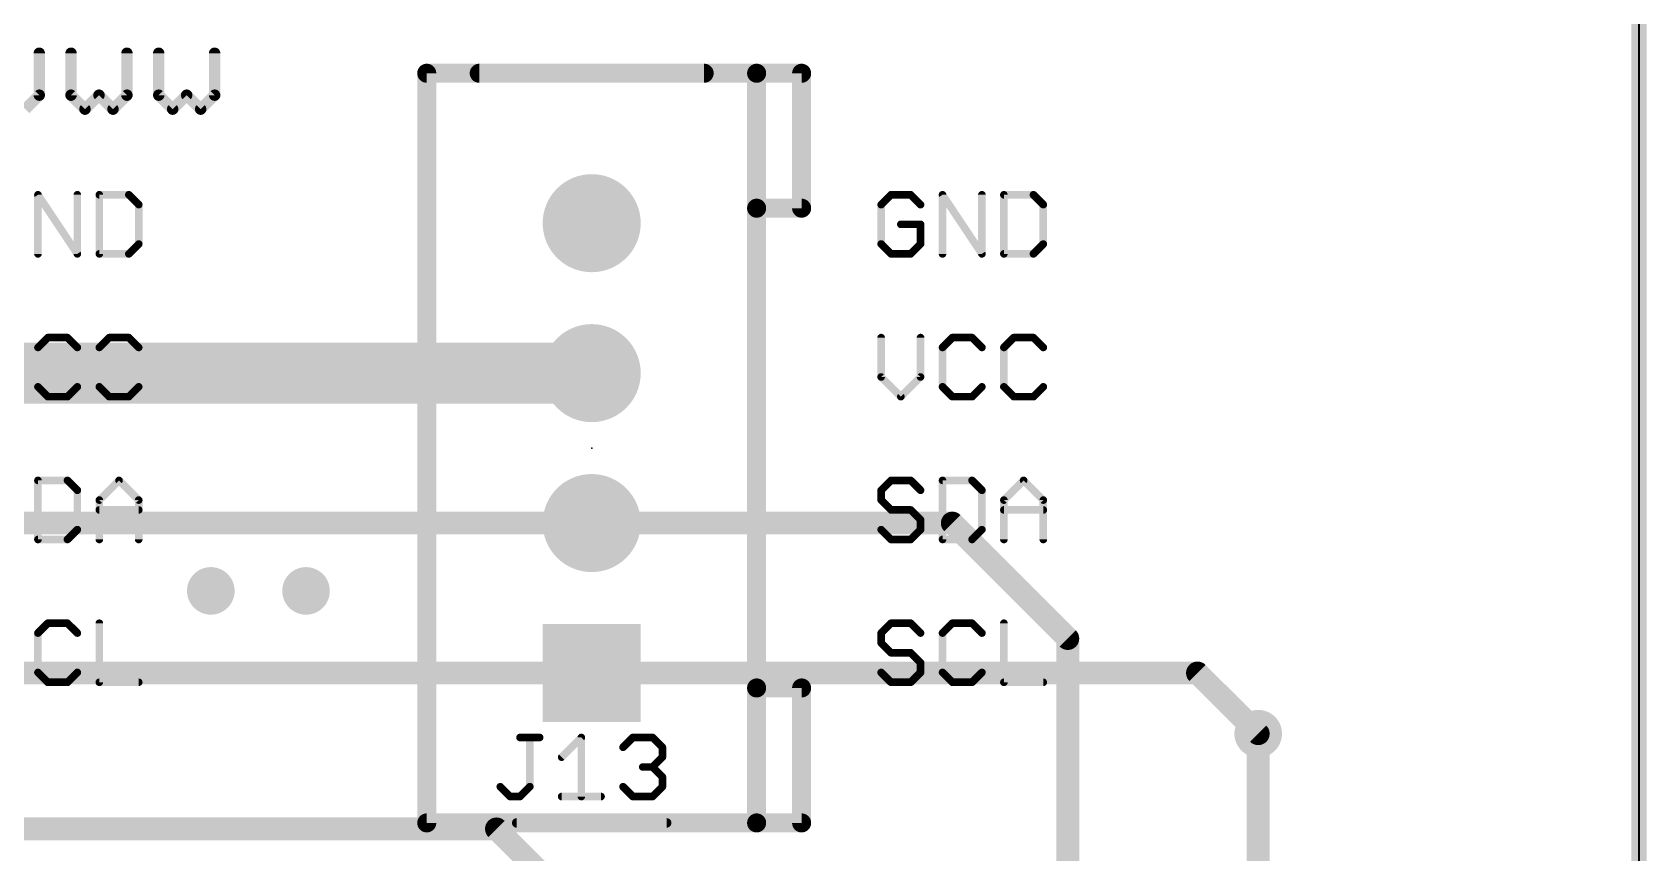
# Model space of a CAD drawing. Extents: x -0.23 to 5.5, y -0.23 to 4.66.
# Drawn here: x 1.856 to 2.704, y 0.388 to 0.818 of the extents above; entities that cross this region are included whole.
import ezdxf

# ---------------------------------------------------------------- set-up
doc = ezdxf.new("R2010")
doc.units = 0
for name, color, linetype in [('1', 14, 'CONTINUOUS'), ('16', 174, 'CONTINUOUS'), ('17', 94, 'CONTINUOUS'), ('18', 94, 'CONTINUOUS'), ('20', 214, 'CONTINUOUS'), ('21', 251, 'CONTINUOUS'), ('22', 134, 'CONTINUOUS'), ('23', 178, 'CONTINUOUS'), ('25', 251, 'CONTINUOUS')]:
    doc.layers.add(name, color=color, linetype=linetype)

# ---------------------------------------------------------------- blocks, each defined once
blk = doc.blocks.new('SQUAREP')
blk.add_solid([(-0.5, -0.5), (0.5, -0.5), (-0.5, 0.5), (0.5, 0.5)])
blk = doc.blocks.new('ROUNDP')
at = {"const_width": 0.5}
blk.add_lwpolyline([(0, -0.25, 1), (0, 0.25, 1), (0, -0.25)], format="xyb", dxfattribs=at)
blk = doc.blocks.new('ROUNDV')
at = {"const_width": 0.5}
blk.add_lwpolyline([(0, -0.25, 1), (0, 0.25, 1), (0, -0.25)], format="xyb", dxfattribs=at)

msp = doc.modelspace()

# ---------------------------------------------------------------- linework, layer by layer
at = {"layer": '1'}
for points, const_width in [([(2.7, 2.1), (2.7, 0.005)], 0.008), ([(1.675, 0.63937), (2.15, 0.63937)], 0.032), ([(2.15, 0.56063), (2.33937, 0.56063)], 0.012), ([(2.4, 0.5), (2.33937, 0.56063)], 0.012), ([(2.4, 0.24), (2.4, 0.5)], 0.012), ([(2.5, 0.45), (2.5, 0.24)], 0.012)]:
    msp.add_lwpolyline(points, dxfattribs=dict(at, const_width=const_width))
for points, const_width in [([(2.15, 0.63137, 1), (2.15, 0.64737)], 0.016), ([(2.15, 0.56363, 1), (2.15, 0.55763)], 0.006), ([(2.341491, 0.562751, 1), (2.337249, 0.558509)], 0.006), ([(2.33937, 0.55763, 1), (2.33937, 0.56363)], 0.006), ([(2.403, 0.5, 1), (2.397, 0.5)], 0.006), ([(2.397879, 0.497879, 1), (2.402121, 0.502121)], 0.006), ([(2.503, 0.45, 1), (2.497, 0.45)], 0.006)]:
    msp.add_lwpolyline(points, format="xyb", dxfattribs=dict(at, const_width=const_width))
at = {"layer": '16'}
for points, const_width in [([(2.7, 2.1), (2.7, 0.005)], 0.008), ([(1.675, 0.56063), (2.15, 0.56063)], 0.012), ([(1.675, 0.48189), (2.15, 0.48189)], 0.012), ([(2.15, 0.48189), (2.46811, 0.48189)], 0.012), ([(2.46811, 0.48189), (2.5, 0.45)], 0.012), ([(0.675, 0.4), (2.1, 0.4)], 0.012), ([(2.1, 0.4), (2.4, 0.1)], 0.012)]:
    msp.add_lwpolyline(points, dxfattribs=dict(at, const_width=const_width))
at = {"layer": '16', "const_width": 0.006}
for points in [[(2.15, 0.55763, 1), (2.15, 0.56363)], [(2.15, 0.48489, 1), (2.15, 0.47889)], [(2.15, 0.47889, 1), (2.15, 0.48489)], [(2.470232, 0.484011, 1), (2.465989, 0.479768)], [(2.46811, 0.47889, 1), (2.46811, 0.48489)], [(2.497879, 0.447879, 1), (2.502121, 0.452121)], [(2.102121, 0.402121, 1), (2.097879, 0.397879)], [(2.1, 0.397, 1), (2.1, 0.403)]]:
    msp.add_lwpolyline(points, format="xyb", dxfattribs=at)
at = {"layer": '20', "const_width": 0.001}
msp.add_lwpolyline([(2.7, 1.49), (2.7, 0.2)], dxfattribs=at)
at = {"layer": '21'}
for points, const_width in [([(2.7, 1.49), (2.7, 0.2)], 0.005), ([(2.236614, 0.79685), (2.063386, 0.79685)], 0.01), ([(2.063386, 0.40315), (2.063386, 0.79685)], 0.01), ([(2.090945, 0.79685), (2.209055, 0.79685)], 0.01), ([(2.236614, 0.725984), (2.236614, 0.79685)], 0.01), ([(2.260236, 0.79685), (2.236614, 0.79685)], 0.01), ([(2.260236, 0.725984), (2.260236, 0.79685)], 0.01), ([(1.859227, 0.702), (1.859227, 0.733026)], 0.004), ([(1.859227, 0.733026), (1.879912, 0.702)], 0.004), ([(1.879912, 0.702), (1.879912, 0.733026)], 0.004), ([(1.891455, 0.733026), (1.891455, 0.702)], 0.004), ([(1.906968, 0.733026), (1.891455, 0.733026)], 0.004), ([(1.912139, 0.727855), (1.906968, 0.733026)], 0.004), ([(1.912139, 0.707171), (1.912139, 0.727855)], 0.004), ([(2.236614, 0.474016), (2.236614, 0.725984)], 0.01), ([(2.236614, 0.725984), (2.260236, 0.725984)], 0.01), ([(2.307171, 0.733026), (2.302, 0.727855)], 0.004), ([(2.302, 0.727855), (2.302, 0.707171)], 0.004), ([(2.317513, 0.733026), (2.307171, 0.733026)], 0.004), ([(2.322684, 0.727855), (2.317513, 0.733026)], 0.004), ([(2.334227, 0.702), (2.334227, 0.733026)], 0.004), ([(2.334227, 0.733026), (2.354912, 0.702)], 0.004), ([(2.354912, 0.702), (2.354912, 0.733026)], 0.004), ([(2.366455, 0.733026), (2.366455, 0.702)], 0.004), ([(2.381968, 0.733026), (2.366455, 0.733026)], 0.004), ([(2.387139, 0.727855), (2.381968, 0.733026)], 0.004), ([(2.387139, 0.707171), (2.387139, 0.727855)], 0.004), ([(2.322684, 0.717513), (2.312342, 0.717513)], 0.004), ([(2.322684, 0.707171), (2.322684, 0.717513)], 0.004), ([(1.891455, 0.702), (1.906968, 0.702)], 0.004), ([(1.906968, 0.702), (1.912139, 0.707171)], 0.004), ([(2.302, 0.707171), (2.307171, 0.702)], 0.004), ([(2.307171, 0.702), (2.317513, 0.702)], 0.004), ([(2.317513, 0.702), (2.322684, 0.707171)], 0.004), ([(2.366455, 0.702), (2.381968, 0.702)], 0.004), ([(2.381968, 0.702), (2.387139, 0.707171)], 0.004), ([(1.864398, 0.658026), (1.859227, 0.652855)], 0.004), ([(1.859227, 0.652855), (1.859227, 0.632171)], 0.004), ([(1.874741, 0.658026), (1.864398, 0.658026)], 0.004), ([(1.879912, 0.652855), (1.874741, 0.658026)], 0.004), ([(1.896626, 0.658026), (1.891455, 0.652855)], 0.004), ([(1.891455, 0.652855), (1.891455, 0.632171)], 0.004), ([(1.906968, 0.658026), (1.896626, 0.658026)], 0.004), ([(1.912139, 0.652855), (1.906968, 0.658026)], 0.004), ([(2.302, 0.658026), (2.302, 0.637342)], 0.004), ([(2.322684, 0.637342), (2.322684, 0.658026)], 0.004), ([(2.339398, 0.658026), (2.334227, 0.652855)], 0.004), ([(2.334227, 0.652855), (2.334227, 0.632171)], 0.004), ([(2.349741, 0.658026), (2.339398, 0.658026)], 0.004), ([(2.354912, 0.652855), (2.349741, 0.658026)], 0.004), ([(2.371626, 0.658026), (2.366455, 0.652855)], 0.004), ([(2.366455, 0.652855), (2.366455, 0.632171)], 0.004), ([(2.381968, 0.658026), (2.371626, 0.658026)], 0.004), ([(2.387139, 0.652855), (2.381968, 0.658026)], 0.004), ([(2.302, 0.637342), (2.312342, 0.627)], 0.004), ([(2.312342, 0.627), (2.322684, 0.637342)], 0.004), ([(1.859227, 0.632171), (1.864398, 0.627)], 0.004), ([(1.864398, 0.627), (1.874741, 0.627)], 0.004), ([(1.874741, 0.627), (1.879912, 0.632171)], 0.004), ([(1.891455, 0.632171), (1.896626, 0.627)], 0.004), ([(1.896626, 0.627), (1.906968, 0.627)], 0.004), ([(1.906968, 0.627), (1.912139, 0.632171)], 0.004), ([(2.334227, 0.632171), (2.339398, 0.627)], 0.004), ([(2.339398, 0.627), (2.349741, 0.627)], 0.004), ([(2.349741, 0.627), (2.354912, 0.632171)], 0.004), ([(2.366455, 0.632171), (2.371626, 0.627)], 0.004), ([(2.371626, 0.627), (2.381968, 0.627)], 0.004), ([(2.381968, 0.627), (2.387139, 0.632171)], 0.004), ([(1.859227, 0.583026), (1.859227, 0.552)], 0.004), ([(1.874741, 0.583026), (1.859227, 0.583026)], 0.004), ([(1.879912, 0.577855), (1.874741, 0.583026)], 0.004), ([(1.891455, 0.572684), (1.901797, 0.583026)], 0.004), ([(1.901797, 0.583026), (1.912139, 0.572684)], 0.004), ([(2.307171, 0.583026), (2.302, 0.577855)], 0.004), ([(2.317513, 0.583026), (2.307171, 0.583026)], 0.004), ([(2.322684, 0.577855), (2.317513, 0.583026)], 0.004), ([(2.334227, 0.583026), (2.334227, 0.552)], 0.004), ([(2.349741, 0.583026), (2.334227, 0.583026)], 0.004), ([(2.354912, 0.577855), (2.349741, 0.583026)], 0.004), ([(2.366455, 0.572684), (2.376797, 0.583026)], 0.004), ([(2.376797, 0.583026), (2.387139, 0.572684)], 0.004), ([(1.879912, 0.557171), (1.879912, 0.577855)], 0.004), ([(2.302, 0.577855), (2.302, 0.572684)], 0.004), ([(2.354912, 0.557171), (2.354912, 0.577855)], 0.004), ([(1.891455, 0.552), (1.891455, 0.572684)], 0.004), ([(1.891455, 0.567513), (1.912139, 0.567513)], 0.004), ([(1.912139, 0.572684), (1.912139, 0.552)], 0.004), ([(2.302, 0.572684), (2.307171, 0.567513)], 0.004), ([(2.307171, 0.567513), (2.317513, 0.567513)], 0.004), ([(2.317513, 0.567513), (2.322684, 0.562342)], 0.004), ([(2.366455, 0.552), (2.366455, 0.572684)], 0.004), ([(2.366455, 0.567513), (2.387139, 0.567513)], 0.004), ([(2.387139, 0.572684), (2.387139, 0.552)], 0.004), ([(2.322684, 0.562342), (2.322684, 0.557171)], 0.004), ([(1.859227, 0.552), (1.874741, 0.552)], 0.004), ([(1.874741, 0.552), (1.879912, 0.557171)], 0.004), ([(2.307171, 0.552), (2.302, 0.557171)], 0.004), ([(2.317513, 0.552), (2.307171, 0.552)], 0.004), ([(2.322684, 0.557171), (2.317513, 0.552)], 0.004), ([(2.334227, 0.552), (2.349741, 0.552)], 0.004), ([(2.349741, 0.552), (2.354912, 0.557171)], 0.004), ([(1.864398, 0.508026), (1.859227, 0.502855)], 0.004), ([(1.874741, 0.508026), (1.864398, 0.508026)], 0.004), ([(1.879912, 0.502855), (1.874741, 0.508026)], 0.004), ([(1.891455, 0.508026), (1.891455, 0.477)], 0.004), ([(2.307171, 0.508026), (2.302, 0.502855)], 0.004), ([(2.317513, 0.508026), (2.307171, 0.508026)], 0.004), ([(2.322684, 0.502855), (2.317513, 0.508026)], 0.004), ([(2.339398, 0.508026), (2.334227, 0.502855)], 0.004), ([(2.349741, 0.508026), (2.339398, 0.508026)], 0.004), ([(2.354912, 0.502855), (2.349741, 0.508026)], 0.004), ([(2.366455, 0.508026), (2.366455, 0.477)], 0.004), ([(1.859227, 0.502855), (1.859227, 0.482171)], 0.004), ([(2.302, 0.502855), (2.302, 0.497684)], 0.004), ([(2.334227, 0.502855), (2.334227, 0.482171)], 0.004), ([(2.302, 0.497684), (2.307171, 0.492513)], 0.004), ([(2.307171, 0.492513), (2.317513, 0.492513)], 0.004), ([(2.317513, 0.492513), (2.322684, 0.487342)], 0.004), ([(1.859227, 0.482171), (1.864398, 0.477)], 0.004), ([(1.874741, 0.477), (1.879912, 0.482171)], 0.004), ([(2.307171, 0.477), (2.302, 0.482171)], 0.004), ([(2.322684, 0.482171), (2.317513, 0.477)], 0.004), ([(2.322684, 0.487342), (2.322684, 0.482171)], 0.004), ([(2.334227, 0.482171), (2.339398, 0.477)], 0.004), ([(2.349741, 0.477), (2.354912, 0.482171)], 0.004), ([(1.864398, 0.477), (1.874741, 0.477)], 0.004), ([(1.891455, 0.477), (1.912139, 0.477)], 0.004), ([(2.236614, 0.40315), (2.236614, 0.474016)], 0.01), ([(2.260236, 0.474016), (2.236614, 0.474016)], 0.01), ([(2.260236, 0.40315), (2.260236, 0.474016)], 0.01), ([(2.317513, 0.477), (2.307171, 0.477)], 0.004), ([(2.339398, 0.477), (2.349741, 0.477)], 0.004), ([(2.366455, 0.477), (2.387139, 0.477)], 0.004), ([(2.063386, 0.40315), (2.236614, 0.40315)], 0.01), ([(2.236614, 0.40315), (2.260236, 0.40315)], 0.01), ([(2.11063, 0.40315), (2.18937, 0.40315)], 0.005)]:
    msp.add_lwpolyline(points, dxfattribs=dict(at, const_width=const_width))
for points, const_width in [([(2.063386, 0.79935, 1), (2.063386, 0.79435)], 0.005), ([(2.065886, 0.79685, 1), (2.060886, 0.79685)], 0.005), ([(2.090945, 0.79935, 1), (2.090945, 0.79435)], 0.005), ([(2.209055, 0.79435, 1), (2.209055, 0.79935)], 0.005), ([(2.239114, 0.79685, 1), (2.234114, 0.79685)], 0.005), ([(2.236614, 0.79935, 1), (2.236614, 0.79435)], 0.005), ([(2.236614, 0.79435, 1), (2.236614, 0.79935)], 0.005), ([(2.262736, 0.79685, 1), (2.257736, 0.79685)], 0.005), ([(2.260236, 0.79435, 1), (2.260236, 0.79935)], 0.005), ([(1.86006, 0.733581, 1), (1.858395, 0.732472)], 0.002), ([(1.860227, 0.733026, 1), (1.858227, 0.733026)], 0.002), ([(1.880912, 0.733026, 1), (1.878912, 0.733026)], 0.002), ([(1.892455, 0.733026, 1), (1.890455, 0.733026)], 0.002), ([(1.891455, 0.734026, 1), (1.891455, 0.732026)], 0.002), ([(1.907675, 0.733734, 1), (1.906261, 0.732319)], 0.002), ([(1.906968, 0.732026, 1), (1.906968, 0.734026)], 0.002), ([(1.913139, 0.727855, 1), (1.911139, 0.727855)], 0.002), ([(1.911432, 0.727148, 1), (1.912846, 0.728562)], 0.002), ([(2.239114, 0.725984, 1), (2.234114, 0.725984)], 0.005), ([(2.236614, 0.728484, 1), (2.236614, 0.723484)], 0.005), ([(2.260236, 0.723484, 1), (2.260236, 0.728484)], 0.005), ([(2.303, 0.727855, 1), (2.301, 0.727855)], 0.002), ([(2.301293, 0.728562, 1), (2.302707, 0.727148)], 0.002), ([(2.307171, 0.734026, 1), (2.307171, 0.732026)], 0.002), ([(2.307878, 0.732319, 1), (2.306464, 0.733734)], 0.002), ([(2.31822, 0.733734, 1), (2.316806, 0.732319)], 0.002), ([(2.317513, 0.732026, 1), (2.317513, 0.734026)], 0.002), ([(2.321977, 0.727148, 1), (2.323391, 0.728562)], 0.002), ([(2.33506, 0.733581, 1), (2.333395, 0.732472)], 0.002), ([(2.335227, 0.733026, 1), (2.333227, 0.733026)], 0.002), ([(2.355912, 0.733026, 1), (2.353912, 0.733026)], 0.002), ([(2.367455, 0.733026, 1), (2.365455, 0.733026)], 0.002), ([(2.366455, 0.734026, 1), (2.366455, 0.732026)], 0.002), ([(2.382675, 0.733734, 1), (2.381261, 0.732319)], 0.002), ([(2.381968, 0.732026, 1), (2.381968, 0.734026)], 0.002), ([(2.388139, 0.727855, 1), (2.386139, 0.727855)], 0.002), ([(2.386432, 0.727148, 1), (2.387846, 0.728562)], 0.002), ([(2.234114, 0.725984, 1), (2.239114, 0.725984)], 0.005), ([(2.257736, 0.725984, 1), (2.262736, 0.725984)], 0.005), ([(2.312342, 0.718513, 1), (2.312342, 0.716513)], 0.002), ([(2.323684, 0.717513, 1), (2.321684, 0.717513)], 0.002), ([(2.322684, 0.716513, 1), (2.322684, 0.718513)], 0.002), ([(1.891455, 0.703, 1), (1.891455, 0.701)], 0.002), ([(1.906261, 0.702707, 1), (1.907675, 0.701293)], 0.002), ([(1.906968, 0.701, 1), (1.906968, 0.703)], 0.002), ([(1.911139, 0.707171, 1), (1.913139, 0.707171)], 0.002), ([(1.912846, 0.706464, 1), (1.911432, 0.707878)], 0.002), ([(2.302707, 0.707878, 1), (2.301293, 0.706464)], 0.002), ([(2.301, 0.707171, 1), (2.303, 0.707171)], 0.002), ([(2.307171, 0.703, 1), (2.307171, 0.701)], 0.002), ([(2.306464, 0.701293, 1), (2.307878, 0.702707)], 0.002), ([(2.316806, 0.702707, 1), (2.31822, 0.701293)], 0.002), ([(2.317513, 0.701, 1), (2.317513, 0.703)], 0.002), ([(2.321684, 0.707171, 1), (2.323684, 0.707171)], 0.002), ([(2.323391, 0.706464, 1), (2.321977, 0.707878)], 0.002), ([(2.366455, 0.703, 1), (2.366455, 0.701)], 0.002), ([(2.381261, 0.702707, 1), (2.382675, 0.701293)], 0.002), ([(2.381968, 0.701, 1), (2.381968, 0.703)], 0.002), ([(2.386139, 0.707171, 1), (2.388139, 0.707171)], 0.002), ([(2.387846, 0.706464, 1), (2.386432, 0.707878)], 0.002), ([(1.858227, 0.702, 1), (1.860227, 0.702)], 0.002), ([(1.878912, 0.702, 1), (1.880912, 0.702)], 0.002), ([(1.87908, 0.701445, 1), (1.880744, 0.702555)], 0.002), ([(1.890455, 0.702, 1), (1.892455, 0.702)], 0.002), ([(2.333227, 0.702, 1), (2.335227, 0.702)], 0.002), ([(2.353912, 0.702, 1), (2.355912, 0.702)], 0.002), ([(2.35408, 0.701445, 1), (2.355744, 0.702555)], 0.002), ([(2.365455, 0.702, 1), (2.367455, 0.702)], 0.002), ([(1.860227, 0.652855, 1), (1.858227, 0.652855)], 0.002), ([(1.85852, 0.653562, 1), (1.859935, 0.652148)], 0.002), ([(1.864398, 0.659026, 1), (1.864398, 0.657026)], 0.002), ([(1.865106, 0.657319, 1), (1.863691, 0.658734)], 0.002), ([(1.875448, 0.658734, 1), (1.874034, 0.657319)], 0.002), ([(1.874741, 0.657026, 1), (1.874741, 0.659026)], 0.002), ([(1.879205, 0.652148, 1), (1.880619, 0.653562)], 0.002), ([(1.892455, 0.652855, 1), (1.890455, 0.652855)], 0.002), ([(1.890748, 0.653562, 1), (1.892162, 0.652148)], 0.002), ([(1.896626, 0.659026, 1), (1.896626, 0.657026)], 0.002), ([(1.897333, 0.657319, 1), (1.895919, 0.658734)], 0.002), ([(1.907675, 0.658734, 1), (1.906261, 0.657319)], 0.002), ([(1.906968, 0.657026, 1), (1.906968, 0.659026)], 0.002), ([(1.911432, 0.652148, 1), (1.912846, 0.653562)], 0.002), ([(2.303, 0.658026, 1), (2.301, 0.658026)], 0.002), ([(2.323684, 0.658026, 1), (2.321684, 0.658026)], 0.002), ([(2.335227, 0.652855, 1), (2.333227, 0.652855)], 0.002), ([(2.33352, 0.653562, 1), (2.334935, 0.652148)], 0.002), ([(2.339398, 0.659026, 1), (2.339398, 0.657026)], 0.002), ([(2.340106, 0.657319, 1), (2.338691, 0.658734)], 0.002), ([(2.350448, 0.658734, 1), (2.349034, 0.657319)], 0.002), ([(2.349741, 0.657026, 1), (2.349741, 0.659026)], 0.002), ([(2.354205, 0.652148, 1), (2.355619, 0.653562)], 0.002), ([(2.367455, 0.652855, 1), (2.365455, 0.652855)], 0.002), ([(2.365748, 0.653562, 1), (2.367162, 0.652148)], 0.002), ([(2.371626, 0.659026, 1), (2.371626, 0.657026)], 0.002), ([(2.372333, 0.657319, 1), (2.370919, 0.658734)], 0.002), ([(2.382675, 0.658734, 1), (2.381261, 0.657319)], 0.002), ([(2.381968, 0.657026, 1), (2.381968, 0.659026)], 0.002), ([(2.386432, 0.652148, 1), (2.387846, 0.653562)], 0.002), ([(2.302707, 0.638049, 1), (2.301293, 0.636635)], 0.002), ([(2.301, 0.637342, 1), (2.303, 0.637342)], 0.002), ([(2.321684, 0.637342, 1), (2.323684, 0.637342)], 0.002), ([(2.323391, 0.636635, 1), (2.321977, 0.638049)], 0.002), ([(1.859935, 0.632878, 1), (1.85852, 0.631464)], 0.002), ([(1.858227, 0.632171, 1), (1.860227, 0.632171)], 0.002), ([(1.864398, 0.628, 1), (1.864398, 0.626)], 0.002), ([(1.863691, 0.626293, 1), (1.865106, 0.627707)], 0.002), ([(1.874034, 0.627707, 1), (1.875448, 0.626293)], 0.002), ([(1.874741, 0.626, 1), (1.874741, 0.628)], 0.002), ([(1.880619, 0.631464, 1), (1.879205, 0.632878)], 0.002), ([(1.892162, 0.632878, 1), (1.890748, 0.631464)], 0.002), ([(1.890455, 0.632171, 1), (1.892455, 0.632171)], 0.002), ([(1.896626, 0.628, 1), (1.896626, 0.626)], 0.002), ([(1.895919, 0.626293, 1), (1.897333, 0.627707)], 0.002), ([(1.906261, 0.627707, 1), (1.907675, 0.626293)], 0.002), ([(1.906968, 0.626, 1), (1.906968, 0.628)], 0.002), ([(1.912846, 0.631464, 1), (1.911432, 0.632878)], 0.002), ([(2.311635, 0.627707, 1), (2.313049, 0.626293)], 0.002), ([(2.311635, 0.626293, 1), (2.313049, 0.627707)], 0.002), ([(2.334935, 0.632878, 1), (2.33352, 0.631464)], 0.002), ([(2.333227, 0.632171, 1), (2.335227, 0.632171)], 0.002), ([(2.339398, 0.628, 1), (2.339398, 0.626)], 0.002), ([(2.338691, 0.626293, 1), (2.340106, 0.627707)], 0.002), ([(2.349034, 0.627707, 1), (2.350448, 0.626293)], 0.002), ([(2.349741, 0.626, 1), (2.349741, 0.628)], 0.002), ([(2.355619, 0.631464, 1), (2.354205, 0.632878)], 0.002), ([(2.367162, 0.632878, 1), (2.365748, 0.631464)], 0.002), ([(2.365455, 0.632171, 1), (2.367455, 0.632171)], 0.002), ([(2.371626, 0.628, 1), (2.371626, 0.626)], 0.002), ([(2.370919, 0.626293, 1), (2.372333, 0.627707)], 0.002), ([(2.381261, 0.627707, 1), (2.382675, 0.626293)], 0.002), ([(2.381968, 0.626, 1), (2.381968, 0.628)], 0.002), ([(2.387846, 0.631464, 1), (2.386432, 0.632878)], 0.002), ([(1.860227, 0.583026, 1), (1.858227, 0.583026)], 0.002), ([(1.859227, 0.584026, 1), (1.859227, 0.582026)], 0.002), ([(1.875448, 0.583734, 1), (1.874034, 0.582319)], 0.002), ([(1.874741, 0.582026, 1), (1.874741, 0.584026)], 0.002), ([(1.902504, 0.583734, 1), (1.90109, 0.582319)], 0.002), ([(1.902504, 0.582319, 1), (1.90109, 0.583734)], 0.002), ([(2.307171, 0.584026, 1), (2.307171, 0.582026)], 0.002), ([(2.307878, 0.582319, 1), (2.306464, 0.583734)], 0.002), ([(2.31822, 0.583734, 1), (2.316806, 0.582319)], 0.002), ([(2.317513, 0.582026, 1), (2.317513, 0.584026)], 0.002), ([(2.335227, 0.583026, 1), (2.333227, 0.583026)], 0.002), ([(2.334227, 0.584026, 1), (2.334227, 0.582026)], 0.002), ([(2.350448, 0.583734, 1), (2.349034, 0.582319)], 0.002), ([(2.349741, 0.582026, 1), (2.349741, 0.584026)], 0.002), ([(2.377504, 0.583734, 1), (2.37609, 0.582319)], 0.002), ([(2.377504, 0.582319, 1), (2.37609, 0.583734)], 0.002), ([(1.880912, 0.577855, 1), (1.878912, 0.577855)], 0.002), ([(1.879205, 0.577148, 1), (1.880619, 0.578562)], 0.002), ([(2.303, 0.577855, 1), (2.301, 0.577855)], 0.002), ([(2.301293, 0.578562, 1), (2.302707, 0.577148)], 0.002), ([(2.321977, 0.577148, 1), (2.323391, 0.578562)], 0.002), ([(2.355912, 0.577855, 1), (2.353912, 0.577855)], 0.002), ([(2.354205, 0.577148, 1), (2.355619, 0.578562)], 0.002), ([(1.892455, 0.572684, 1), (1.890455, 0.572684)], 0.002), ([(1.890748, 0.573391, 1), (1.892162, 0.571977)], 0.002), ([(1.891455, 0.568513, 1), (1.891455, 0.566513)], 0.002), ([(1.913139, 0.572684, 1), (1.911139, 0.572684)], 0.002), ([(1.911432, 0.571977, 1), (1.912846, 0.573391)], 0.002), ([(1.912139, 0.566513, 1), (1.912139, 0.568513)], 0.002), ([(2.302707, 0.573391, 1), (2.301293, 0.571977)], 0.002), ([(2.301, 0.572684, 1), (2.303, 0.572684)], 0.002), ([(2.307171, 0.568513, 1), (2.307171, 0.566513)], 0.002), ([(2.306464, 0.566806, 1), (2.307878, 0.56822)], 0.002), ([(2.31822, 0.56822, 1), (2.316806, 0.566806)], 0.002), ([(2.317513, 0.566513, 1), (2.317513, 0.568513)], 0.002), ([(2.367455, 0.572684, 1), (2.365455, 0.572684)], 0.002), ([(2.365748, 0.573391, 1), (2.367162, 0.571977)], 0.002), ([(2.366455, 0.568513, 1), (2.366455, 0.566513)], 0.002), ([(2.388139, 0.572684, 1), (2.386139, 0.572684)], 0.002), ([(2.386432, 0.571977, 1), (2.387846, 0.573391)], 0.002), ([(2.387139, 0.566513, 1), (2.387139, 0.568513)], 0.002), ([(2.323684, 0.562342, 1), (2.321684, 0.562342)], 0.002), ([(2.321977, 0.561635, 1), (2.323391, 0.563049)], 0.002), ([(1.859227, 0.553, 1), (1.859227, 0.551)], 0.002), ([(1.858227, 0.552, 1), (1.860227, 0.552)], 0.002), ([(1.874034, 0.552707, 1), (1.875448, 0.551293)], 0.002), ([(1.874741, 0.551, 1), (1.874741, 0.553)], 0.002), ([(1.878912, 0.557171, 1), (1.880912, 0.557171)], 0.002), ([(1.880619, 0.556464, 1), (1.879205, 0.557878)], 0.002), ([(1.890455, 0.552, 1), (1.892455, 0.552)], 0.002), ([(1.911139, 0.552, 1), (1.913139, 0.552)], 0.002), ([(2.302707, 0.557878, 1), (2.301293, 0.556464)], 0.002), ([(2.307171, 0.553, 1), (2.307171, 0.551)], 0.002), ([(2.306464, 0.551293, 1), (2.307878, 0.552707)], 0.002), ([(2.316806, 0.552707, 1), (2.31822, 0.551293)], 0.002), ([(2.317513, 0.551, 1), (2.317513, 0.553)], 0.002), ([(2.321684, 0.557171, 1), (2.323684, 0.557171)], 0.002), ([(2.323391, 0.556464, 1), (2.321977, 0.557878)], 0.002), ([(2.334227, 0.553, 1), (2.334227, 0.551)], 0.002), ([(2.333227, 0.552, 1), (2.335227, 0.552)], 0.002), ([(2.349034, 0.552707, 1), (2.350448, 0.551293)], 0.002), ([(2.349741, 0.551, 1), (2.349741, 0.553)], 0.002), ([(2.353912, 0.557171, 1), (2.355912, 0.557171)], 0.002), ([(2.355619, 0.556464, 1), (2.354205, 0.557878)], 0.002), ([(2.365455, 0.552, 1), (2.367455, 0.552)], 0.002), ([(2.386139, 0.552, 1), (2.388139, 0.552)], 0.002), ([(1.864398, 0.509026, 1), (1.864398, 0.507026)], 0.002), ([(1.865106, 0.507319, 1), (1.863691, 0.508734)], 0.002), ([(1.875448, 0.508734, 1), (1.874034, 0.507319)], 0.002), ([(1.874741, 0.507026, 1), (1.874741, 0.509026)], 0.002), ([(1.892455, 0.508026, 1), (1.890455, 0.508026)], 0.002), ([(2.307171, 0.509026, 1), (2.307171, 0.507026)], 0.002), ([(2.307878, 0.507319, 1), (2.306464, 0.508734)], 0.002), ([(2.31822, 0.508734, 1), (2.316806, 0.507319)], 0.002), ([(2.317513, 0.507026, 1), (2.317513, 0.509026)], 0.002), ([(2.339398, 0.509026, 1), (2.339398, 0.507026)], 0.002), ([(2.340106, 0.507319, 1), (2.338691, 0.508734)], 0.002), ([(2.350448, 0.508734, 1), (2.349034, 0.507319)], 0.002), ([(2.349741, 0.507026, 1), (2.349741, 0.509026)], 0.002), ([(2.367455, 0.508026, 1), (2.365455, 0.508026)], 0.002), ([(1.860227, 0.502855, 1), (1.858227, 0.502855)], 0.002), ([(1.85852, 0.503562, 1), (1.859935, 0.502148)], 0.002), ([(1.879205, 0.502148, 1), (1.880619, 0.503562)], 0.002), ([(2.303, 0.502855, 1), (2.301, 0.502855)], 0.002), ([(2.301293, 0.503562, 1), (2.302707, 0.502148)], 0.002), ([(2.321977, 0.502148, 1), (2.323391, 0.503562)], 0.002), ([(2.335227, 0.502855, 1), (2.333227, 0.502855)], 0.002), ([(2.33352, 0.503562, 1), (2.334935, 0.502148)], 0.002), ([(2.354205, 0.502148, 1), (2.355619, 0.503562)], 0.002), ([(2.302707, 0.498391, 1), (2.301293, 0.496977)], 0.002), ([(2.301, 0.497684, 1), (2.303, 0.497684)], 0.002), ([(2.307171, 0.493513, 1), (2.307171, 0.491513)], 0.002), ([(2.306464, 0.491806, 1), (2.307878, 0.49322)], 0.002), ([(2.31822, 0.49322, 1), (2.316806, 0.491806)], 0.002), ([(2.317513, 0.491513, 1), (2.317513, 0.493513)], 0.002), ([(1.859935, 0.482878, 1), (1.85852, 0.481464)], 0.002), ([(1.880619, 0.481464, 1), (1.879205, 0.482878)], 0.002), ([(2.302707, 0.482878, 1), (2.301293, 0.481464)], 0.002), ([(2.323684, 0.487342, 1), (2.321684, 0.487342)], 0.002), ([(2.321977, 0.486635, 1), (2.323391, 0.488049)], 0.002), ([(2.323391, 0.481464, 1), (2.321977, 0.482878)], 0.002), ([(2.334935, 0.482878, 1), (2.33352, 0.481464)], 0.002), ([(2.355619, 0.481464, 1), (2.354205, 0.482878)], 0.002), ([(1.858227, 0.482171, 1), (1.860227, 0.482171)], 0.002), ([(1.864398, 0.478, 1), (1.864398, 0.476)], 0.002), ([(1.863691, 0.476293, 1), (1.865106, 0.477707)], 0.002), ([(1.874034, 0.477707, 1), (1.875448, 0.476293)], 0.002), ([(1.874741, 0.476, 1), (1.874741, 0.478)], 0.002), ([(1.891455, 0.478, 1), (1.891455, 0.476)], 0.002), ([(1.890455, 0.477, 1), (1.892455, 0.477)], 0.002), ([(1.912139, 0.476, 1), (1.912139, 0.478)], 0.002), ([(2.239114, 0.474016, 1), (2.234114, 0.474016)], 0.005), ([(2.236614, 0.476516, 1), (2.236614, 0.471516)], 0.005), ([(2.234114, 0.474016, 1), (2.239114, 0.474016)], 0.005), ([(2.262736, 0.474016, 1), (2.257736, 0.474016)], 0.005), ([(2.260236, 0.471516, 1), (2.260236, 0.476516)], 0.005), ([(2.307171, 0.478, 1), (2.307171, 0.476)], 0.002), ([(2.306464, 0.476293, 1), (2.307878, 0.477707)], 0.002), ([(2.316806, 0.477707, 1), (2.31822, 0.476293)], 0.002), ([(2.317513, 0.476, 1), (2.317513, 0.478)], 0.002), ([(2.321684, 0.482171, 1), (2.323684, 0.482171)], 0.002), ([(2.333227, 0.482171, 1), (2.335227, 0.482171)], 0.002), ([(2.339398, 0.478, 1), (2.339398, 0.476)], 0.002), ([(2.338691, 0.476293, 1), (2.340106, 0.477707)], 0.002), ([(2.349034, 0.477707, 1), (2.350448, 0.476293)], 0.002), ([(2.349741, 0.476, 1), (2.349741, 0.478)], 0.002), ([(2.366455, 0.478, 1), (2.366455, 0.476)], 0.002), ([(2.365455, 0.477, 1), (2.367455, 0.477)], 0.002), ([(2.387139, 0.476, 1), (2.387139, 0.478)], 0.002), ([(2.063386, 0.40565, 1), (2.063386, 0.40065)], 0.005), ([(2.236614, 0.40565, 1), (2.236614, 0.40065)], 0.005), ([(2.236614, 0.40065, 1), (2.236614, 0.40565)], 0.005), ([(2.260236, 0.40065, 1), (2.260236, 0.40565)], 0.005), ([(2.060886, 0.40315, 1), (2.065886, 0.40315)], 0.005), ([(2.11063, 0.4044, 1), (2.11063, 0.4019)], 0.0025), ([(2.18937, 0.4019, 1), (2.18937, 0.4044)], 0.0025), ([(2.234114, 0.40315, 1), (2.239114, 0.40315)], 0.005), ([(2.257736, 0.40315, 1), (2.262736, 0.40315)], 0.005)]:
    msp.add_lwpolyline(points, format="xyb", dxfattribs=dict(at, const_width=const_width))
at = {"layer": '22', "const_width": 0.006}
for points in [[(1.859922, 0.807358), (1.859922, 0.78534)], [(1.876602, 0.78534), (1.876602, 0.807358)], [(1.905961, 0.807358), (1.905961, 0.78534)], [(1.922642, 0.78534), (1.922642, 0.807358)], [(1.952, 0.807358), (1.952, 0.78534)], [(1.859922, 0.78534), (1.852582, 0.778)], [(1.883942, 0.778), (1.876602, 0.78534)], [(1.891282, 0.78534), (1.883942, 0.778)], [(1.898621, 0.778), (1.891282, 0.78534)], [(1.905961, 0.78534), (1.898621, 0.778)], [(1.929981, 0.778), (1.922642, 0.78534)], [(1.937321, 0.78534), (1.929981, 0.778)], [(1.94466, 0.778), (1.937321, 0.78534)], [(1.952, 0.78534), (1.94466, 0.778)]]:
    msp.add_lwpolyline(points, dxfattribs=at)
at = {"layer": '22', "const_width": 0.003}
for points in [[(1.861422, 0.807358, 1), (1.858422, 0.807358)], [(1.878102, 0.807358, 1), (1.875102, 0.807358)], [(1.907461, 0.807358, 1), (1.904461, 0.807358)], [(1.924142, 0.807358, 1), (1.921142, 0.807358)], [(1.9535, 0.807358, 1), (1.9505, 0.807358)], [(1.858422, 0.78534, 1), (1.861422, 0.78534)], [(1.860982, 0.784279, 1), (1.858861, 0.7864)], [(1.875102, 0.78534, 1), (1.878102, 0.78534)], [(1.877663, 0.7864, 1), (1.875542, 0.784279)], [(1.882881, 0.779061, 1), (1.885003, 0.776939)], [(1.882881, 0.776939, 1), (1.885003, 0.779061)], [(1.892342, 0.7864, 1), (1.890221, 0.784279)], [(1.892342, 0.784279, 1), (1.890221, 0.7864)], [(1.897561, 0.779061, 1), (1.899682, 0.776939)], [(1.897561, 0.776939, 1), (1.899682, 0.779061)], [(1.904461, 0.78534, 1), (1.907461, 0.78534)], [(1.907021, 0.784279, 1), (1.9049, 0.7864)], [(1.923702, 0.7864, 1), (1.921581, 0.784279)], [(1.921142, 0.78534, 1), (1.924142, 0.78534)], [(1.928921, 0.779061, 1), (1.931042, 0.776939)], [(1.928921, 0.776939, 1), (1.931042, 0.779061)], [(1.938382, 0.7864, 1), (1.93626, 0.784279)], [(1.938382, 0.784279, 1), (1.93626, 0.7864)], [(1.9436, 0.779061, 1), (1.945721, 0.776939)], [(1.9436, 0.776939, 1), (1.945721, 0.779061)], [(1.9505, 0.78534, 1), (1.9535, 0.78534)], [(1.953061, 0.784279, 1), (1.950939, 0.7864)]]:
    msp.add_lwpolyline(points, format="xyb", dxfattribs=at)
at = {"layer": '23'}
msp.add_point((2.15, 0.6), dxfattribs=at)
at = {"layer": '25', "const_width": 0.004}
for points in [[(2.112342, 0.448026), (2.122684, 0.448026)], [(2.117513, 0.422171), (2.117513, 0.448026)], [(2.134227, 0.437684), (2.14457, 0.448026)], [(2.14457, 0.448026), (2.14457, 0.417)], [(2.166455, 0.442855), (2.171626, 0.448026)], [(2.171626, 0.448026), (2.181968, 0.448026)], [(2.181968, 0.448026), (2.187139, 0.442855)], [(2.187139, 0.442855), (2.187139, 0.437684)], [(2.181968, 0.432513), (2.176797, 0.432513)], [(2.187139, 0.437684), (2.181968, 0.432513)], [(2.181968, 0.432513), (2.187139, 0.427342)], [(2.102, 0.422171), (2.107171, 0.417)], [(2.112342, 0.417), (2.117513, 0.422171)], [(2.171626, 0.417), (2.166455, 0.422171)], [(2.187139, 0.422171), (2.181968, 0.417)], [(2.187139, 0.427342), (2.187139, 0.422171)], [(2.107171, 0.417), (2.112342, 0.417)], [(2.134227, 0.417), (2.154912, 0.417)], [(2.181968, 0.417), (2.171626, 0.417)]]:
    msp.add_lwpolyline(points, dxfattribs=at)
at = {"layer": '25', "const_width": 0.002}
for points in [[(2.112342, 0.449026, 1), (2.112342, 0.447026)], [(2.118513, 0.448026, 1), (2.116513, 0.448026)], [(2.122684, 0.447026, 1), (2.122684, 0.449026)], [(2.14557, 0.448026, 1), (2.14357, 0.448026)], [(2.145277, 0.447319, 1), (2.143863, 0.448734)], [(2.171626, 0.449026, 1), (2.171626, 0.447026)], [(2.172333, 0.447319, 1), (2.170919, 0.448734)], [(2.182675, 0.448734, 1), (2.181261, 0.447319)], [(2.181968, 0.447026, 1), (2.181968, 0.449026)], [(2.165748, 0.443562, 1), (2.167162, 0.442148)], [(2.188139, 0.442855, 1), (2.186139, 0.442855)], [(2.186432, 0.442148, 1), (2.187846, 0.443562)], [(2.13352, 0.438391, 1), (2.134935, 0.436977)], [(2.176797, 0.433513, 1), (2.176797, 0.431513)], [(2.182675, 0.43322, 1), (2.181261, 0.431806)], [(2.181261, 0.43322, 1), (2.182675, 0.431806)], [(2.181968, 0.431513, 1), (2.181968, 0.433513)], [(2.186139, 0.437684, 1), (2.188139, 0.437684)], [(2.187846, 0.436977, 1), (2.186432, 0.438391)], [(2.102707, 0.422878, 1), (2.101293, 0.421464)], [(2.11822, 0.421464, 1), (2.116806, 0.422878)], [(2.167162, 0.422878, 1), (2.165748, 0.421464)], [(2.188139, 0.427342, 1), (2.186139, 0.427342)], [(2.186432, 0.426635, 1), (2.187846, 0.428049)], [(2.187846, 0.421464, 1), (2.186432, 0.422878)], [(2.107171, 0.418, 1), (2.107171, 0.416)], [(2.106464, 0.416293, 1), (2.107878, 0.417707)], [(2.111635, 0.417707, 1), (2.113049, 0.416293)], [(2.112342, 0.416, 1), (2.112342, 0.418)], [(2.116513, 0.422171, 1), (2.118513, 0.422171)], [(2.134227, 0.418, 1), (2.134227, 0.416)], [(2.14357, 0.417, 1), (2.14557, 0.417)], [(2.154912, 0.416, 1), (2.154912, 0.418)], [(2.171626, 0.418, 1), (2.171626, 0.416)], [(2.170919, 0.416293, 1), (2.172333, 0.417707)], [(2.181261, 0.417707, 1), (2.182675, 0.416293)], [(2.181968, 0.416, 1), (2.181968, 0.418)], [(2.186139, 0.422171, 1), (2.188139, 0.422171)]]:
    msp.add_lwpolyline(points, format="xyb", dxfattribs=at)

# ---------------------------------------------------------------- block references
at = {"layer": '17', "xscale": 0.051496, "yscale": 0.051496, "rotation": 90}
for name, p in [('ROUNDP', (2.15, 0.71811)), ('ROUNDP', (2.15, 0.71811)), ('ROUNDP', (2.15, 0.63937)), ('ROUNDP', (2.15, 0.63937)), ('ROUNDP', (2.15, 0.56063)), ('ROUNDP', (2.15, 0.56063)), ('SQUAREP', (2.15, 0.48189)), ('SQUAREP', (2.15, 0.48189))]:
    msp.add_blockref(name, p, dxfattribs=at)
at = {"layer": '18', "xscale": 0.025, "yscale": 0.025}
for p in [(1.95, 0.525), (1.95, 0.525), (2, 0.525), (2, 0.525), (2.5, 0.45), (2.5, 0.45)]:
    msp.add_blockref('ROUNDV', p, dxfattribs=at)

doc.saveas('drawing.dxf')
